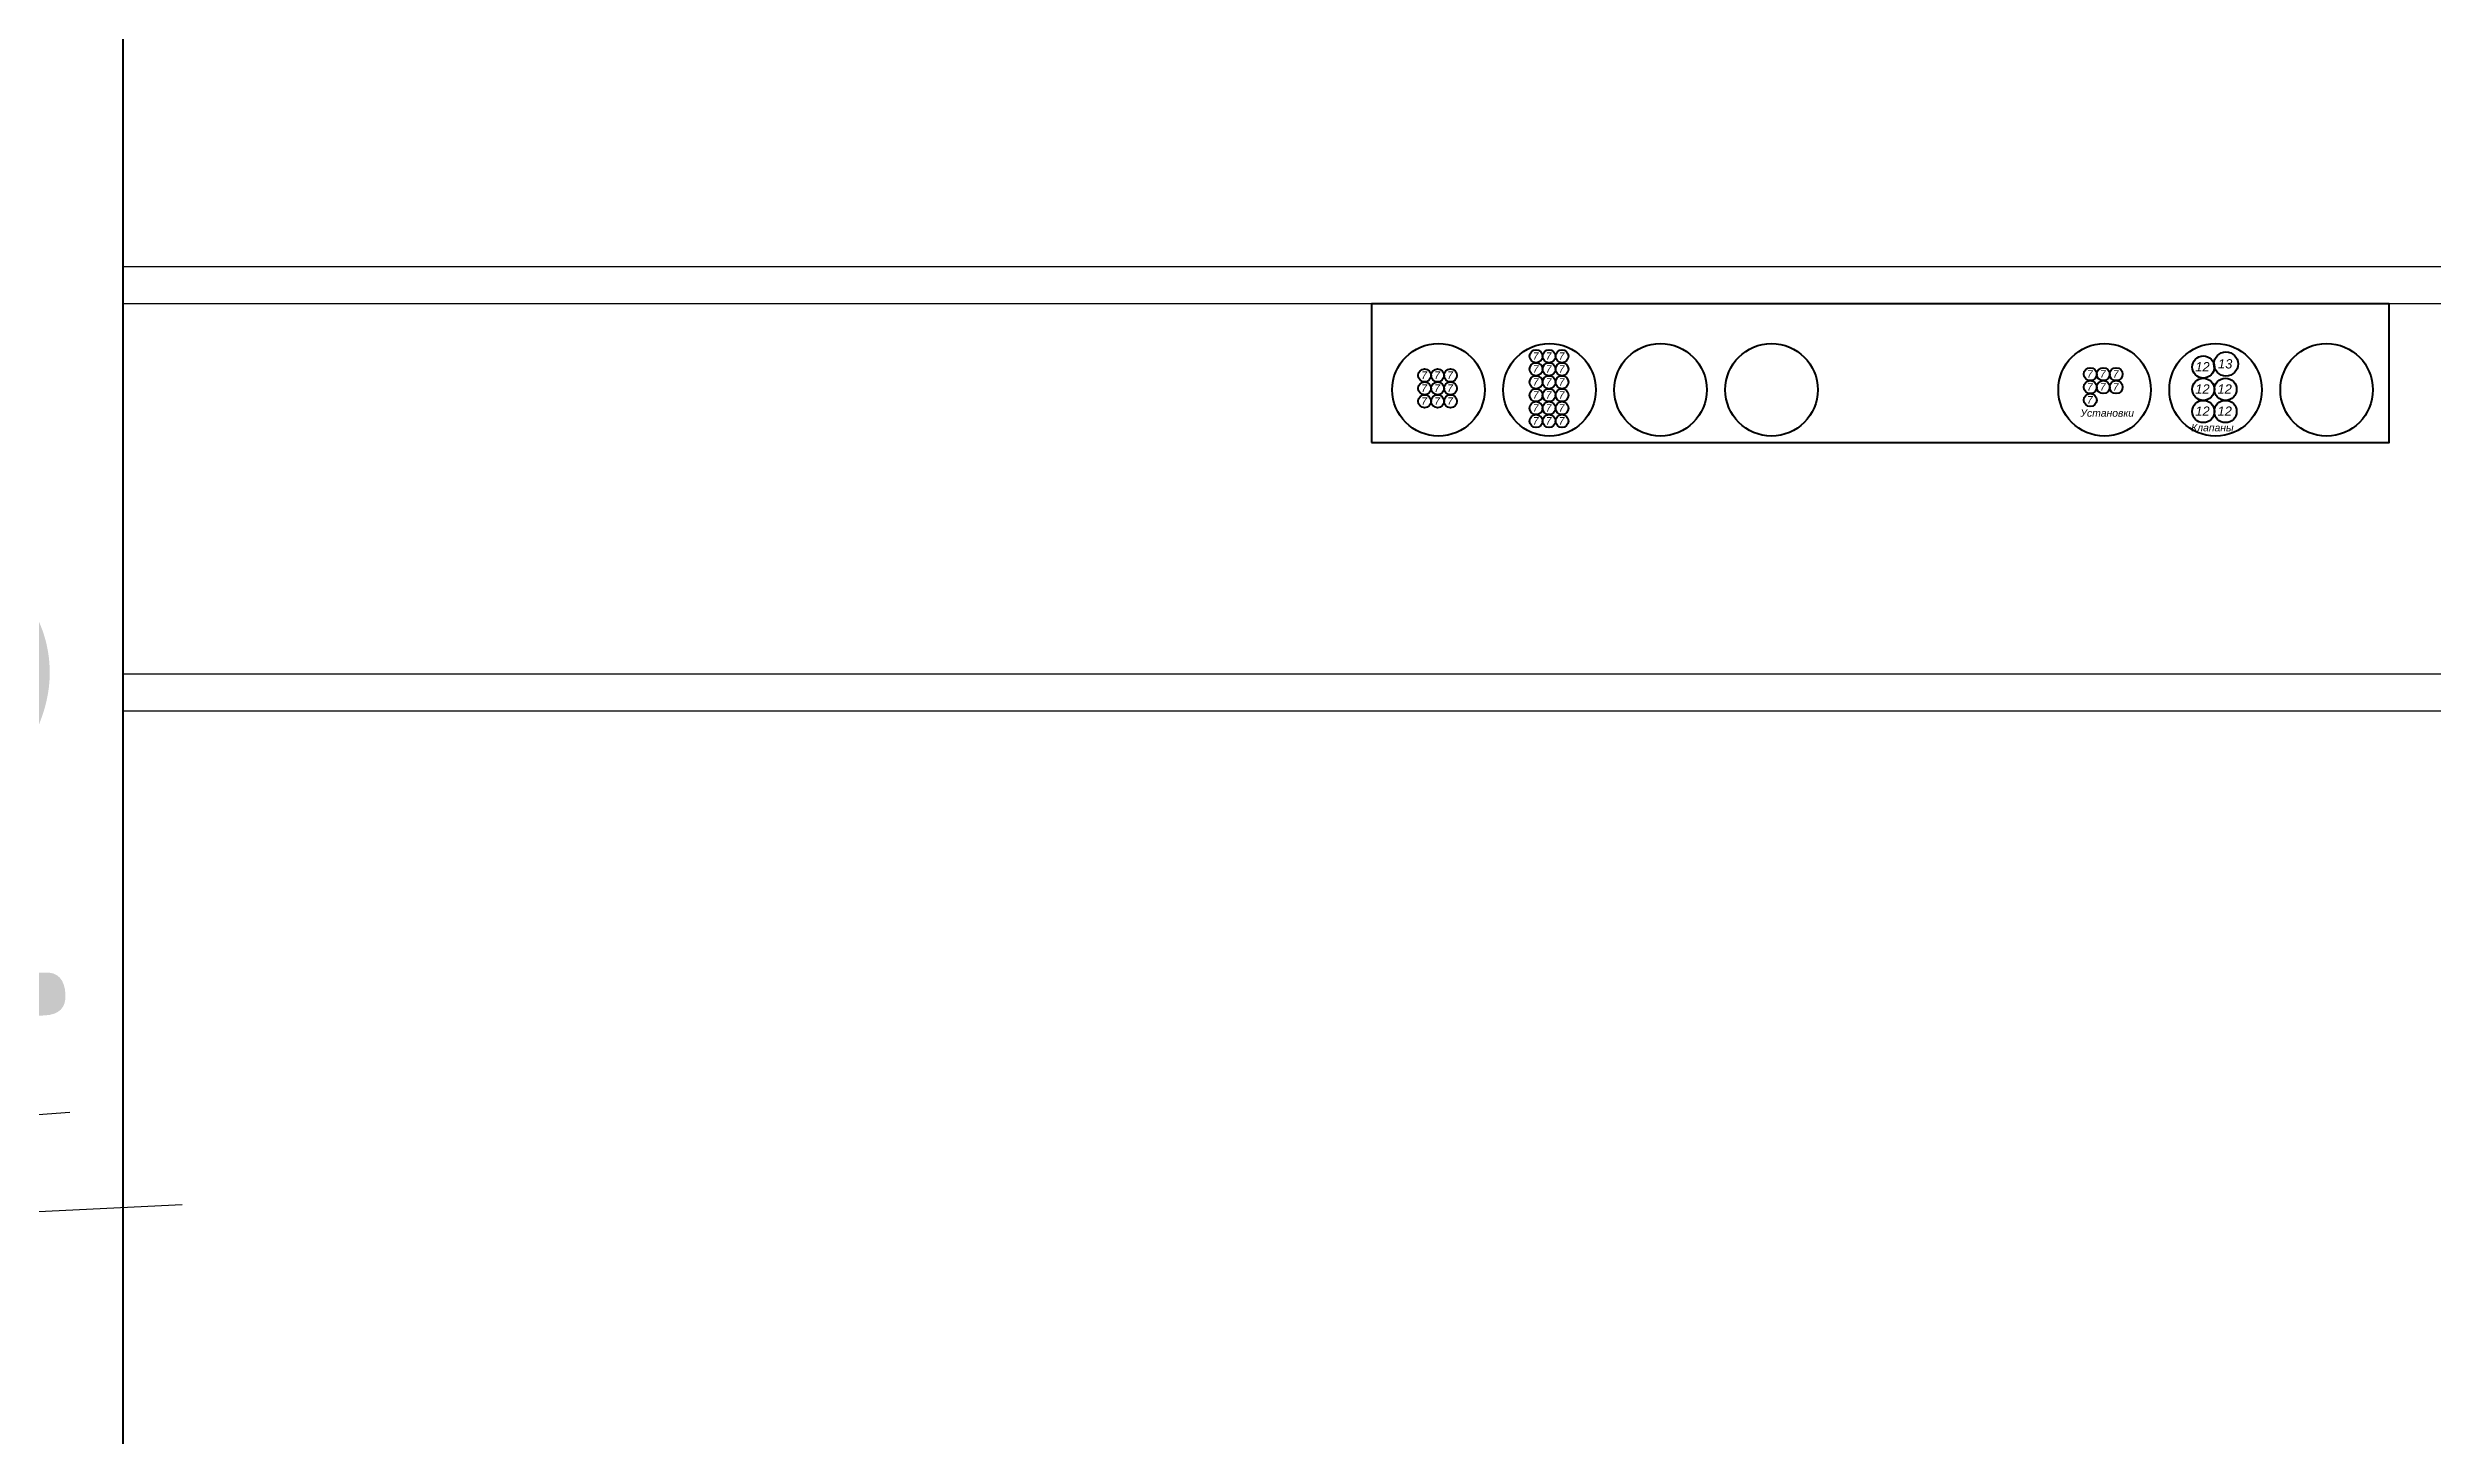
# Model space of a CAD drawing. Header units: millimetres. Extents: x -97100 to 319800, y -166950 to 107250.
# Drawn here: x -59893 to -58604, y 13363 to 14113 of the extents above; entities that cross this region are included whole.
import ezdxf

# ---------------------------------------------------------------- set-up
doc = ezdxf.new("R2010")
doc.units = ezdxf.units.MM
doc.layers.add('Стены внутренние', color=7, linetype='Continuous')
doc.styles.add('GOST', font='ariali.ttf')
doc.styles.get("Standard").update_dxf_attribs({"font": 'GOST2304A.ttf'})
doc.dimstyles.new('ISO-25', dxfattribs={"dimtxt": 250, "dimasz": 250, "dimexe": 1.25, "dimexo": 62, "dimgap": 62, "dimtad": 1, "dimtxsty": 'Standard', "dimcen": 2.5, "dimadec": 0, "dimazin": 0, "dimtfac": 1, "dimtmove": 0, "dimatfit": 3, "dimfxl": 1, "dimarcsym": 0})

# ---------------------------------------------------------------- blocks, each defined once
blk = doc.blocks.new('*D120')
at = {"color": 0, "lineweight": -2, "transparency": 16777216}
for p, q in [((-59819.9, 13488.1), (-60674.3, 13445.3)), ((-60945.9, 13431.8), (-60924, 13432.9)), ((-61195.6, 13419.3), (-61445.3, 13406.8))]:
    blk.add_line(p, q, dxfattribs=at)
at = {"color": 0, "lineweight": 20, "transparency": 16777216}
for points in [[(-60676.4, 13487), (-60672.2, 13403.7), (-60924, 13432.9)], [(-61197.7, 13460.9), (-61193.5, 13377.6), (-60945.9, 13431.8)]]:
    blk.add_solid(points, dxfattribs=at)
at = {"layer": 'Defpoints', "color": 0, "lineweight": 20, "transparency": 16777216}
for p in [(-60945.9, 13431.8), (-60924, 13432.9)]:
    blk.add_point(p, dxfattribs=at)
at = {"color": 0, "transparency": 16777216, "insert": (-60133.4, 13695.4), "char_height": 250, "attachment_point": 5, "rotation": 2.8639}
blk.add_mtext('∅22', dxfattribs=at)
blk = doc.blocks.new('*D121')
at = {"color": 0, "lineweight": -2, "transparency": 16777216}
for p, q in [((-59880.7, 13538), (-60680.4, 13479.5)), ((-60941.7, 13460.4), (-60929.7, 13461.3)), ((-61191, 13442.2), (-61440.3, 13424))]:
    blk.add_line(p, q, dxfattribs=at)
at = {"color": 0, "lineweight": 20, "transparency": 16777216}
for points in [[(-60683.4, 13521.1), (-60677.3, 13438), (-60929.7, 13461.3)], [(-61194.1, 13483.7), (-61188, 13400.6), (-60941.7, 13460.4)]]:
    blk.add_solid(points, dxfattribs=at)
at = {"layer": 'Defpoints', "color": 0, "lineweight": 20, "transparency": 16777216}
for p in [(-60941.7, 13460.4), (-60929.7, 13461.3)]:
    blk.add_point(p, dxfattribs=at)
at = {"color": 0, "transparency": 16777216, "insert": (-60172.1, 13740), "char_height": 250, "attachment_point": 5, "rotation": 4.1833}
blk.add_mtext('∅12', dxfattribs=at)

msp = doc.modelspace()

# ---------------------------------------------------------------- linework, layer by layer
at = {"color": 5, "linetype": 'Continuous', "lineweight": 50}
msp.add_lwpolyline([(-59851.94373, 14634.48927), (-58146.1071, 14634.48927), (-58146.1071, 12696.83243), (-59851.94373, 12696.83243)], close=True, dxfattribs=at)
at = {"color": 7, "linetype": 'Continuous', "lineweight": 50}
msp.add_lwpolyline([(-59177.26432, 13900.01325), (-58627.26432, 13900.01325), (-58627.26432, 13975.01325), (-59177.26432, 13975.01325)], close=True, dxfattribs=at)
at = {"color": 5, "linetype": 'Continuous', "lineweight": 50}
for centre, radius in [((-59141.002, 13928.55956), 25), ((-59081.002, 13928.55956), 25), ((-59088.24079, 13946.64517), 3.5), ((-59081.24079, 13946.64517), 3.5), ((-59074.24079, 13946.64517), 3.5), ((-59021.002, 13928.55956), 25), ((-58961.002, 13928.55956), 25), ((-58781.002, 13928.55956), 25), ((-58721.002, 13928.55956), 25), ((-58727.65725, 13940.80571), 6), ((-58715.39602, 13942.48148), 6.5), ((-58661.002, 13928.55956), 25), ((-59148.51078, 13936.32451), 3.5), ((-59148.51078, 13929.32451), 3.5), ((-59141.51078, 13936.32451), 3.5), ((-59141.51078, 13929.32451), 3.5), ((-59134.51078, 13936.32451), 3.5), ((-59134.51078, 13929.32451), 3.5), ((-59088.24079, 13939.64517), 3.5), ((-59088.24079, 13932.64517), 3.5), ((-59081.24079, 13939.64517), 3.5), ((-59081.24079, 13932.64517), 3.5), ((-59074.24079, 13939.64517), 3.5), ((-59074.24079, 13932.64517), 3.5), ((-58788.75338, 13936.99419), 3.5), ((-58788.75338, 13929.99419), 3.5), ((-58781.75338, 13936.99419), 3.5), ((-58781.75338, 13929.99419), 3.5), ((-58774.75338, 13936.99419), 3.5), ((-58774.75338, 13929.99419), 3.5), ((-58727.65725, 13928.80571), 6), ((-58715.65725, 13928.80571), 6), ((-59148.51078, 13922.32451), 3.5), ((-59141.51078, 13922.32451), 3.5), ((-59134.51078, 13922.32451), 3.5), ((-59088.24079, 13925.64517), 3.5), ((-59088.24079, 13918.64517), 3.5), ((-59081.24079, 13925.64517), 3.5), ((-59081.24079, 13918.64517), 3.5), ((-59074.24079, 13925.64517), 3.5), ((-59074.24079, 13918.64517), 3.5), ((-58788.75338, 13922.99419), 3.5), ((-58727.65725, 13916.80571), 6), ((-58715.65725, 13916.80571), 6), ((-59088.24079, 13911.64517), 3.5), ((-59081.24079, 13911.64517), 3.5), ((-59074.24079, 13911.64517), 3.5)]:
    msp.add_circle(centre, radius, dxfattribs=at)
at = {"layer": 'Стены внутренние', "linetype": 'Continuous'}
for p, q in [((-58525.9569, 13995.01325), (-59851.94373, 13995.01325)), ((-58525.9569, 13975.01325), (-59851.94373, 13975.01325)), ((-59851.94373, 13775.01325), (-58525.9569, 13775.01325)), ((-59851.94373, 13755.01325), (-58525.9569, 13755.01325))]:
    msp.add_line(p, q, dxfattribs=at)

# ---------------------------------------------------------------- texts
at = {"style": 'GOST'}
for s, height, p in [('7', 4, (-59090.02331, 13944.74902)), ('7', 4, (-59083.02331, 13944.74902)), ('7', 4, (-59076.02331, 13944.74902)), ('13', 5, (-58719.72865, 13940.07286)), ('7', 4, (-59150.2933, 13934.42836)), ('7', 4, (-59150.2933, 13927.42836)), ('7', 4, (-59143.2933, 13934.42836)), ('7', 4, (-59143.2933, 13927.42836)), ('7', 4, (-59136.2933, 13934.42836)), ('7', 4, (-59136.2933, 13927.42836)), ('7', 4, (-59090.02331, 13937.74902)), ('7', 4, (-59090.02331, 13930.74902)), ('7', 4, (-59083.02331, 13937.74902)), ('7', 4, (-59083.02331, 13930.74902)), ('7', 4, (-59076.02331, 13937.74902)), ('7', 4, (-59076.02331, 13930.74902)), ('7', 4, (-58790.53589, 13935.09805)), ('7', 4, (-58790.53589, 13928.09805)), ('7', 4, (-58783.53589, 13935.09805)), ('7', 4, (-58783.53589, 13928.09805)), ('7', 4, (-58776.53589, 13935.09805)), ('7', 4, (-58776.53589, 13928.09805)), ('12', 5, (-58731.98988, 13938.50067)), ('12', 5, (-58731.98988, 13926.50067)), ('12', 5, (-58719.98988, 13926.50067)), ('7', 4, (-59150.2933, 13920.42836)), ('7', 4, (-59143.2933, 13920.42836)), ('7', 4, (-59136.2933, 13920.42836)), ('7', 4, (-59090.02331, 13923.74902)), ('7', 4, (-59090.02331, 13916.74902)), ('7', 4, (-59083.02331, 13923.74902)), ('7', 4, (-59083.02331, 13916.74902)), ('7', 4, (-59076.02331, 13923.74902)), ('7', 4, (-59076.02331, 13916.74902)), ('7', 4, (-58790.53589, 13921.09805)), ('12', 5, (-58731.98988, 13914.50067)), ('12', 5, (-58719.98988, 13914.50067)), ('7', 4, (-59090.02331, 13909.74902)), ('7', 4, (-59083.02331, 13909.74902)), ('7', 4, (-59076.02331, 13909.74902)), ('Установки', 4, (-58794.07649, 13913.98805)), ('Клапаны', 4, (-58734.20955, 13906.06487))]:
    msp.add_text(s, height=height, dxfattribs=at).set_placement(p)

# ---------------------------------------------------------------- dimensions: what is measured, and where the dimension line sits
for p1, p2, picture, middle in [((-60941.67832, 13460.42721), (-60929.71029, 13461.30257), '*D121', (-60172.09521, 13740.025)), ((-60945.93267, 13431.75275), (-60923.96015, 13432.85194), '*D120', (-60133.37593, 13695.39424))]:
    dim = msp.add_diameter_dim_2p(p1=p1, p2=p2, dimstyle='ISO-25')
    dim.commit()
    dim.dimension.update_dxf_attribs({"geometry": picture, "text_midpoint": middle})

doc.saveas('drawing.dxf')
